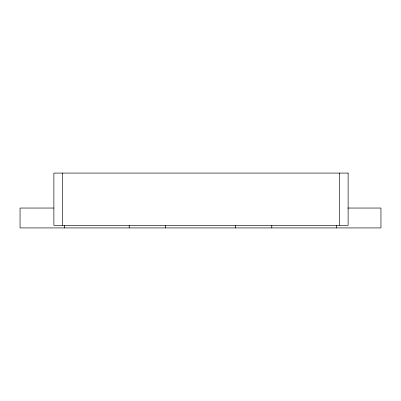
<?xml version="1.0" encoding="UTF-8"?>
<svg xmlns="http://www.w3.org/2000/svg" width="401" height="401" viewBox="0 0 401 401"><rect width="100%" height="100%" fill="white"/><g stroke="black" fill="none" stroke-linecap="round" stroke-linejoin="round"><path stroke-width="0.6" d="M53.779 208.044L20.05 208.044L20.05 227.923L380.95 227.923L380.95 208.044L347.752 208.044M339.602 173.077L339.602 225.337M336.645 225.442L336.645 227.923M271.788 225.442L271.788 227.923M235.402 225.442L235.402 227.923M165.598 225.442L165.598 227.923M129.212 225.442L129.212 227.923M64.355 225.442L64.355 227.923M62.396 173.077L62.396 225.337M348.123 173.077L53.874 173.077L53.874 225.337L348.123 225.337L348.123 173.077"/></g></svg>
